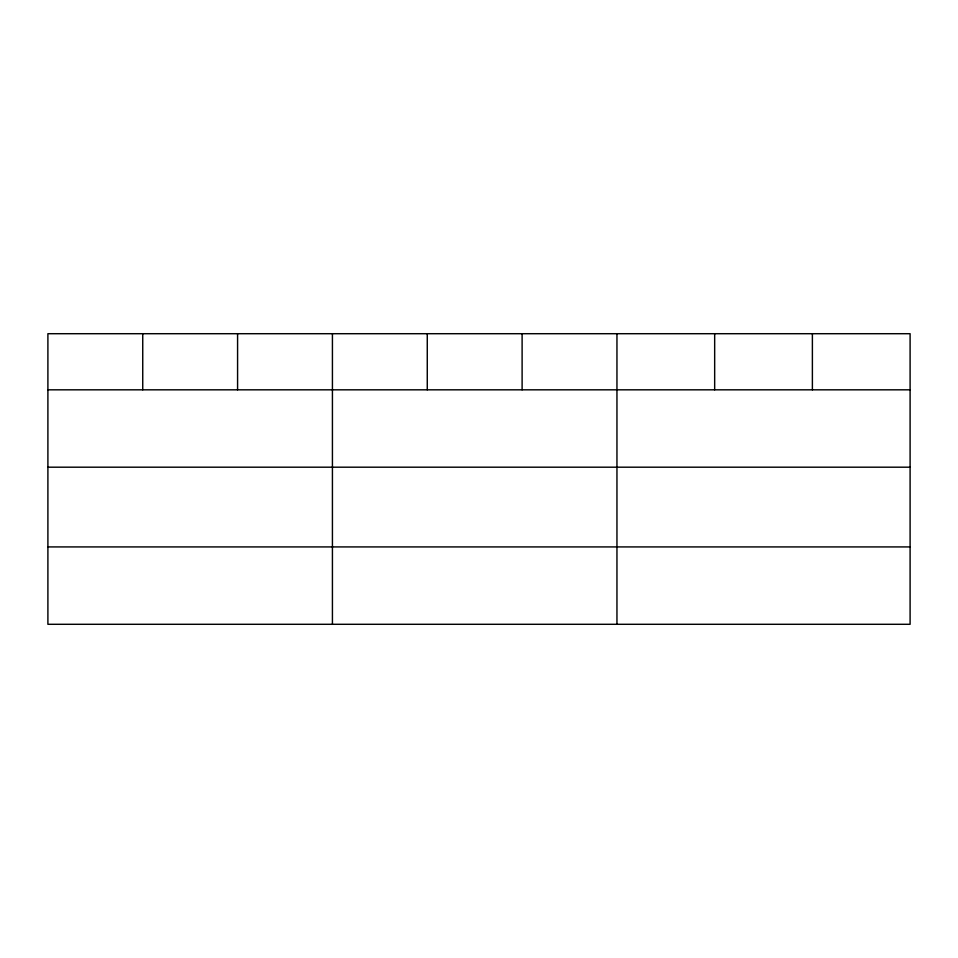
<?xml version="1.0" encoding="UTF-8"?>
<svg xmlns="http://www.w3.org/2000/svg" width="958" height="958" viewBox="0 0 958 958"><rect width="100%" height="100%" fill="white"/><g stroke="black" fill="none" stroke-linecap="round" stroke-linejoin="round"><path stroke-width="1.44" d="M910.1 467.193L910.1 333.707L47.9 333.707L47.9 624.293L910.1 624.293L910.1 467.193L47.9 467.193M47.9 389.822L910.1 389.822M47.9 546.922L910.1 546.922M812.384 333.707L812.384 389.822M714.668 333.707L714.668 389.822M616.952 333.707L616.952 624.293M522.11 333.707L522.11 389.822M427.268 333.707L427.268 389.822M332.426 333.707L332.426 624.293M237.584 333.707L237.584 389.822M142.742 333.707L142.742 389.822"/></g></svg>
